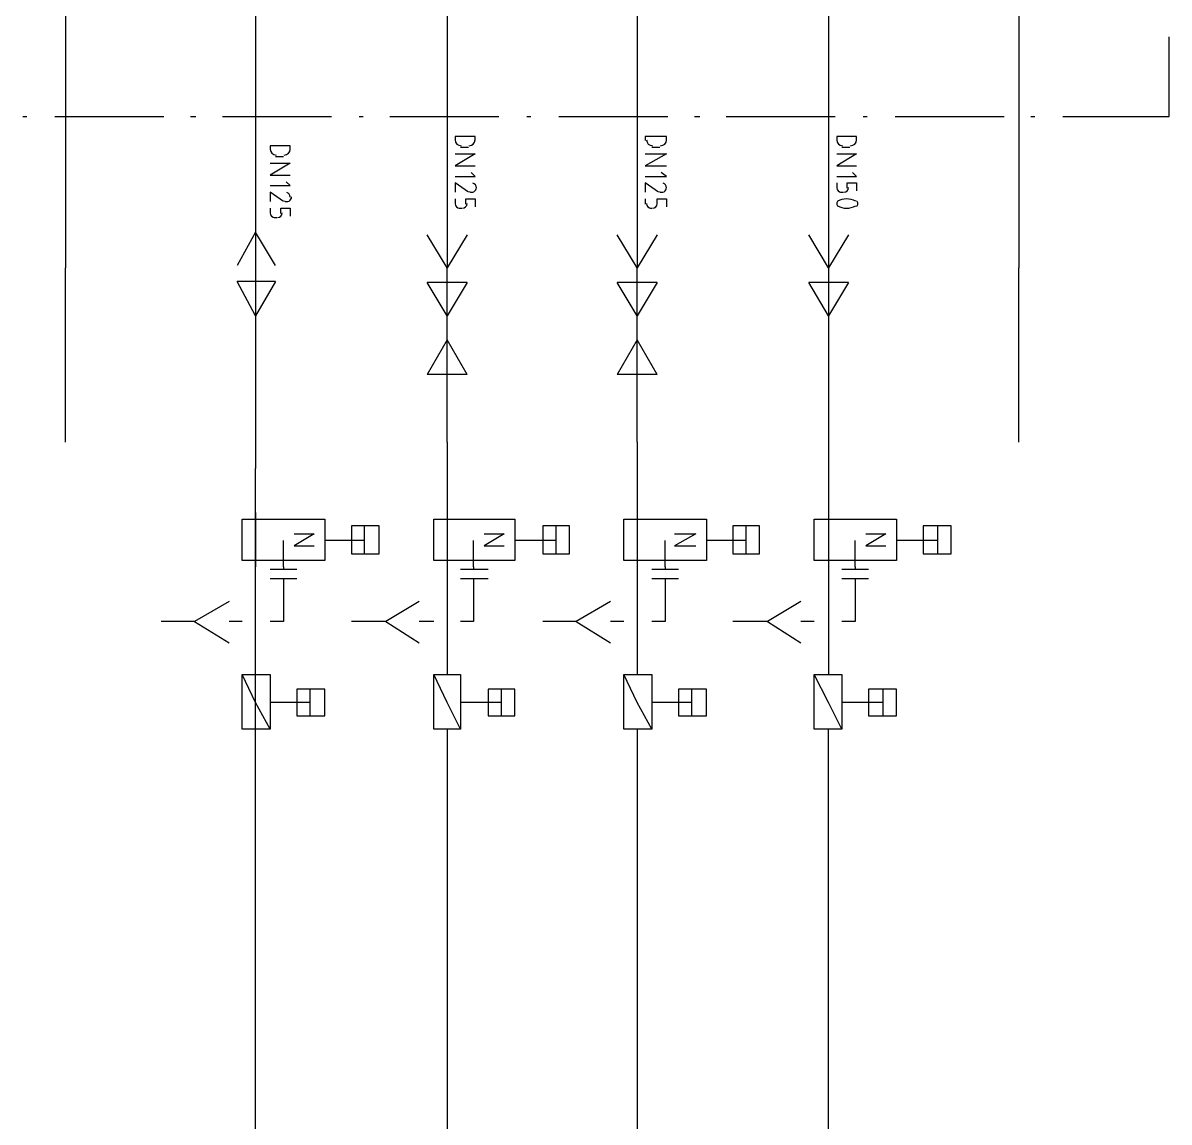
# Model space of a CAD drawing. Header units: millimetres. Extents: x 0 to 33.1, y 1.5 to 45.3.
# Drawn here: x 5.824 to 7.261, y 9.643 to 11.022 of the extents above; entities that cross this region are included whole.
import ezdxf

# ---------------------------------------------------------------- set-up
doc = ezdxf.new("R2010")
doc.units = ezdxf.units.MM
doc.header["$MEASUREMENT"] = 0
doc.layers.get('0').update_dxf_attribs({"linetype": 'CONTINUOUS'})

msp = doc.modelspace()

# ---------------------------------------------------------------- linework, layer by layer
at = {"color": 4, "linetype": 'Continuous'}
for p, q in [((5.87776, 11.2628), (5.87776, 10.9045)), ((7.07275, 11.2628), (7.07275, 10.9045)), ((5.87776, 10.9144), (5.87776, 10.7145)), ((7.07275, 10.9144), (7.07275, 10.7145)), ((5.87776, 10.4961), (5.87776, 10.7145)), ((7.07275, 10.4961), (7.07275, 10.7145))]:
    msp.add_line(p, q, dxfattribs=at)
at = {"color": 5, "linetype": 'Continuous'}
for p, q in [((6.1161, 11.1128), (6.1161, 10.9045)), ((6.1161, 10.9144), (6.1161, 10.4628)), ((6.1161, 7.77946), (6.1161, 10.4628))]:
    msp.add_line(p, q, dxfattribs=at)
at = {"color": 104, "linetype": 'Continuous'}
for p, q in [((6.35612, 11.1178), (6.35612, 10.9045)), ((6.35612, 10.4961), (6.35612, 10.2044)), ((6.35612, 10.1361), (6.35612, 7.52447))]:
    msp.add_line(p, q, dxfattribs=at)
at = {"color": 3, "linetype": 'Continuous'}
for p, q in [((6.59446, 11.1178), (6.59446, 10.9045)), ((6.59446, 10.4961), (6.59446, 10.2044)), ((6.59446, 10.1361), (6.59446, 7.29443))]:
    msp.add_line(p, q, dxfattribs=at)
at = {"color": 52, "linetype": 'Continuous'}
for p, q in [((6.83442, 11.1178), (6.83442, 10.9045)), ((6.83442, 10.9144), (6.83442, 10.2044)), ((6.83442, 7.06278), (6.83442, 10.1361))]:
    msp.add_line(p, q, dxfattribs=at)
at = {"color": 0, "linetype": 'Continuous'}
for p, q in [((7.26113, 10.9045), (7.26113, 11.0044)), ((5.82443, 10.9045), (5.82943, 10.9045)), ((5.86442, 10.9045), (6.00108, 10.9045)), ((6.03444, 10.9045), (6.04113, 10.9045)), ((6.07443, 10.9045), (6.2111, 10.9045)), ((6.2461, 10.9045), (6.25108, 10.9045)), ((6.28444, 10.9045), (6.42111, 10.9045)), ((6.45611, 10.9045), (6.4611, 10.9045)), ((6.4961, 10.9045), (6.63276, 10.9045)), ((6.66613, 10.9045), (6.67279, 10.9045)), ((6.70611, 10.9045), (6.84278, 10.9045)), ((6.87776, 10.9045), (6.88276, 10.9045)), ((6.91775, 10.9045), (7.05447, 10.9045)), ((7.08778, 10.9045), (7.09278, 10.9045)), ((7.12776, 10.9045), (7.26113, 10.9045)), ((6.3661, 10.8794), (6.3661, 10.8745)), ((6.39111, 10.8794), (6.3661, 10.8794)), ((6.39111, 10.8745), (6.39111, 10.8794)), ((6.60444, 10.8794), (6.60444, 10.8745)), ((6.63113, 10.8794), (6.60444, 10.8794)), ((6.63113, 10.8745), (6.63113, 10.8794)), ((6.84446, 10.8794), (6.84446, 10.8745)), ((6.86947, 10.8794), (6.84446, 10.8794)), ((6.86947, 10.8745), (6.86947, 10.8794)), ((6.13444, 10.8678), (6.13444, 10.8628)), ((6.15944, 10.8678), (6.13444, 10.8678)), ((6.15944, 10.8628), (6.15944, 10.8678)), ((6.37278, 10.8661), (6.38276, 10.8661)), ((6.61279, 10.8661), (6.62278, 10.8661)), ((6.85113, 10.8661), (6.86111, 10.8661)), ((6.14111, 10.8544), (6.1511, 10.8544)), ((6.3661, 10.8578), (6.39111, 10.8578)), ((6.39111, 10.8578), (6.3661, 10.8428)), ((6.60444, 10.8578), (6.63113, 10.8578)), ((6.63113, 10.8578), (6.60444, 10.8428)), ((6.84446, 10.8578), (6.86947, 10.8578)), ((6.86947, 10.8578), (6.84446, 10.8428)), ((6.13444, 10.8461), (6.15944, 10.8461)), ((6.15944, 10.8461), (6.13444, 10.8311)), ((6.3661, 10.8428), (6.39111, 10.8428)), ((6.39111, 10.8294), (6.38612, 10.8344)), ((6.60444, 10.8428), (6.63113, 10.8428)), ((6.63113, 10.8294), (6.62446, 10.8344)), ((6.84446, 10.8428), (6.86947, 10.8428)), ((6.86947, 10.8294), (6.86442, 10.8344)), ((6.13444, 10.8311), (6.15944, 10.8311)), ((6.15944, 10.8178), (6.15446, 10.8227)), ((6.3661, 10.8294), (6.39111, 10.8294)), ((6.38276, 10.8095), (6.3661, 10.8211)), ((6.3661, 10.8211), (6.3661, 10.8095)), ((6.60444, 10.8294), (6.63113, 10.8294)), ((6.6211, 10.8095), (6.60444, 10.8211)), ((6.60444, 10.8211), (6.60444, 10.8095)), ((6.84446, 10.8294), (6.86947, 10.8294)), ((6.84446, 10.8211), (6.84446, 10.8145)), ((6.85781, 10.8145), (6.85781, 10.8211)), ((6.85781, 10.8211), (6.86947, 10.8211)), ((6.86947, 10.8211), (6.86947, 10.8111)), ((6.13444, 10.8178), (6.15944, 10.8178)), ((6.1511, 10.7978), (6.13444, 10.8095)), ((6.13444, 10.8095), (6.13444, 10.7978)), ((6.84944, 10.8095), (6.85275, 10.8095)), ((6.3661, 10.8011), (6.3661, 10.7944)), ((6.37944, 10.7944), (6.37944, 10.8011)), ((6.37944, 10.8011), (6.39111, 10.8011)), ((6.39111, 10.8011), (6.39111, 10.7911)), ((6.60444, 10.8011), (6.60444, 10.7944)), ((6.61947, 10.7944), (6.61947, 10.8011)), ((6.61947, 10.8011), (6.63113, 10.8011)), ((6.63113, 10.8011), (6.63113, 10.7911)), ((6.13444, 10.7894), (6.13444, 10.7828)), ((6.13943, 10.7778), (6.14279, 10.7778)), ((6.14779, 10.7828), (6.14779, 10.7894)), ((6.14779, 10.7894), (6.15944, 10.7894)), ((6.15944, 10.7894), (6.15944, 10.7795)), ((6.3711, 10.7894), (6.37446, 10.7894)), ((6.61111, 10.7894), (6.61279, 10.7894)), ((6.1161, 10.7594), (6.09278, 10.7178)), ((6.14111, 10.7178), (6.1161, 10.7594)), ((6.35612, 10.7145), (6.33111, 10.7561)), ((6.38113, 10.7561), (6.35612, 10.7145)), ((6.59446, 10.7145), (6.56944, 10.7561)), ((6.61947, 10.7561), (6.59446, 10.7145)), ((6.83442, 10.7145), (6.80946, 10.7561)), ((6.85943, 10.7561), (6.83442, 10.7145)), ((6.1161, 10.6545), (6.09278, 10.6977)), ((6.14111, 10.6977), (6.09278, 10.6977)), ((6.14111, 10.6977), (6.1161, 10.6545)), ((6.35612, 10.6545), (6.33111, 10.6961)), ((6.38113, 10.6961), (6.33111, 10.6961)), ((6.38113, 10.6961), (6.35612, 10.6545)), ((6.59446, 10.6545), (6.56944, 10.6961)), ((6.61947, 10.6961), (6.56944, 10.6961)), ((6.61947, 10.6961), (6.59446, 10.6545)), ((6.83442, 10.6545), (6.80946, 10.6961)), ((6.85943, 10.6961), (6.80946, 10.6961)), ((6.85943, 10.6961), (6.83442, 10.6545)), ((6.35612, 10.6245), (6.33111, 10.5811)), ((6.38113, 10.5811), (6.35612, 10.6245)), ((6.59446, 10.6245), (6.56944, 10.5811)), ((6.61947, 10.5811), (6.59446, 10.6245)), ((6.38113, 10.5811), (6.33111, 10.5811)), ((6.61947, 10.5811), (6.56944, 10.5811)), ((6.1161, 10.4078), (6.1161, 10.3395)), ((6.35612, 10.4078), (6.35612, 10.3395)), ((6.59446, 10.4078), (6.59446, 10.3395)), ((6.83442, 10.4078), (6.83442, 10.3395)), ((6.09944, 10.3478), (6.09944, 10.3995)), ((6.09944, 10.3995), (6.20281, 10.3995)), ((6.20281, 10.3995), (6.20281, 10.3478)), ((6.27111, 10.3911), (6.23611, 10.3911)), ((6.23611, 10.3911), (6.23611, 10.3561)), ((6.25276, 10.3561), (6.25276, 10.3911)), ((6.27111, 10.3561), (6.27111, 10.3911)), ((6.33946, 10.3478), (6.33946, 10.3995)), ((6.33946, 10.3995), (6.44114, 10.3995)), ((6.44114, 10.3995), (6.44114, 10.3478)), ((6.50944, 10.3911), (6.47613, 10.3911)), ((6.47613, 10.3911), (6.47613, 10.3561)), ((6.49278, 10.3561), (6.49278, 10.3911)), ((6.50944, 10.3561), (6.50944, 10.3911)), ((6.57781, 10.3478), (6.57781, 10.3995)), ((6.57781, 10.3995), (6.6811, 10.3995)), ((6.6811, 10.3995), (6.6811, 10.3478)), ((6.74778, 10.3911), (6.71446, 10.3911)), ((6.71446, 10.3911), (6.71446, 10.3561)), ((6.73112, 10.3561), (6.73112, 10.3911)), ((6.74778, 10.3561), (6.74778, 10.3911)), ((6.81614, 10.3478), (6.81614, 10.3995)), ((6.81614, 10.3995), (6.91943, 10.3995)), ((6.91943, 10.3995), (6.91943, 10.3478)), ((6.98779, 10.3911), (6.95281, 10.3911)), ((6.95281, 10.3911), (6.95281, 10.3561)), ((6.97114, 10.3561), (6.97114, 10.3911)), ((6.98779, 10.3561), (6.98779, 10.3911)), ((6.16444, 10.3811), (6.18946, 10.3811)), ((6.18946, 10.3811), (6.16444, 10.3661)), ((6.40278, 10.3811), (6.42779, 10.3811)), ((6.42779, 10.3811), (6.40278, 10.3661)), ((6.64111, 10.3811), (6.66775, 10.3811)), ((6.66775, 10.3811), (6.64111, 10.3661)), ((6.88113, 10.3811), (6.90608, 10.3811)), ((6.90608, 10.3811), (6.88113, 10.3661)), ((6.1511, 10.3395), (6.1511, 10.3728)), ((6.16444, 10.3661), (6.18946, 10.3661)), ((6.25276, 10.3728), (6.20281, 10.3728)), ((6.38943, 10.3395), (6.38943, 10.3728)), ((6.40278, 10.3661), (6.42779, 10.3661)), ((6.49278, 10.3728), (6.44114, 10.3728)), ((6.62944, 10.3395), (6.62944, 10.3728)), ((6.64111, 10.3661), (6.66775, 10.3661)), ((6.73112, 10.3728), (6.6811, 10.3728)), ((6.86778, 10.3395), (6.86778, 10.3728)), ((6.88113, 10.3661), (6.90608, 10.3661)), ((6.97114, 10.3728), (6.91943, 10.3728)), ((6.20281, 10.3478), (6.09944, 10.3478)), ((6.23611, 10.3561), (6.27111, 10.3561)), ((6.44114, 10.3478), (6.33946, 10.3478)), ((6.47613, 10.3561), (6.50944, 10.3561)), ((6.6811, 10.3478), (6.57781, 10.3478)), ((6.71446, 10.3561), (6.74778, 10.3561)), ((6.91943, 10.3478), (6.81614, 10.3478)), ((6.95281, 10.3561), (6.98779, 10.3561)), ((6.16775, 10.3361), (6.13444, 10.3361)), ((6.40776, 10.3361), (6.37278, 10.3361)), ((6.64611, 10.3361), (6.61279, 10.3361)), ((6.88444, 10.3361), (6.85113, 10.3361)), ((6.16775, 10.3244), (6.13444, 10.3244)), ((6.40776, 10.3244), (6.37278, 10.3244)), ((6.64611, 10.3244), (6.61279, 10.3244)), ((6.88444, 10.3244), (6.85113, 10.3244)), ((6.08279, 10.2961), (6.03944, 10.2711)), ((6.32113, 10.2961), (6.27946, 10.2711)), ((6.56108, 10.2961), (6.51779, 10.2711)), ((6.79943, 10.2961), (6.75776, 10.2711)), ((6.03944, 10.2711), (5.99778, 10.2711)), ((6.03944, 10.2711), (6.08279, 10.2445)), ((6.27946, 10.2711), (6.23611, 10.2711)), ((6.27946, 10.2711), (6.32113, 10.2445)), ((6.51779, 10.2711), (6.47613, 10.2711)), ((6.51779, 10.2711), (6.56108, 10.2445)), ((6.75776, 10.2711), (6.71446, 10.2711)), ((6.75776, 10.2711), (6.79943, 10.2445)), ((6.1161, 10.1694), (6.09944, 10.2044)), ((6.09944, 10.1361), (6.09944, 10.2044)), ((6.09944, 10.2044), (6.13444, 10.2044)), ((6.13444, 10.2044), (6.13444, 10.1361)), ((6.35612, 10.1694), (6.33946, 10.2044)), ((6.33946, 10.1361), (6.33946, 10.2044)), ((6.33946, 10.2044), (6.37278, 10.2044)), ((6.37278, 10.2044), (6.37278, 10.1361)), ((6.59446, 10.1694), (6.57781, 10.2044)), ((6.57781, 10.1361), (6.57781, 10.2044)), ((6.57781, 10.2044), (6.61279, 10.2044)), ((6.61279, 10.2044), (6.61279, 10.1361)), ((6.83442, 10.1694), (6.81614, 10.2044)), ((6.81614, 10.1361), (6.81614, 10.2044)), ((6.81614, 10.2044), (6.85113, 10.2044)), ((6.85113, 10.2044), (6.85113, 10.1361)), ((6.20281, 10.1861), (6.16775, 10.1861)), ((6.16775, 10.1861), (6.16775, 10.1528)), ((6.18446, 10.1528), (6.18446, 10.1861)), ((6.20281, 10.1528), (6.20281, 10.1861)), ((6.44114, 10.1861), (6.40776, 10.1861)), ((6.40776, 10.1861), (6.40776, 10.1528)), ((6.42443, 10.1528), (6.42443, 10.1861)), ((6.44114, 10.1528), (6.44114, 10.1861)), ((6.6811, 10.1861), (6.64611, 10.1861)), ((6.64611, 10.1861), (6.64611, 10.1528)), ((6.66276, 10.1528), (6.66276, 10.1861)), ((6.6811, 10.1528), (6.6811, 10.1861)), ((6.91943, 10.1861), (6.88444, 10.1861)), ((6.88444, 10.1861), (6.88444, 10.1528)), ((6.90278, 10.1528), (6.90278, 10.1861)), ((6.91943, 10.1528), (6.91943, 10.1861)), ((6.13444, 10.1361), (6.1161, 10.1694)), ((6.18446, 10.1694), (6.13444, 10.1694)), ((6.37278, 10.1361), (6.35612, 10.1694)), ((6.42443, 10.1694), (6.37278, 10.1694)), ((6.61279, 10.1361), (6.59446, 10.1694)), ((6.66276, 10.1694), (6.61279, 10.1694)), ((6.85113, 10.1361), (6.83442, 10.1694)), ((6.90278, 10.1694), (6.85113, 10.1694)), ((6.16775, 10.1528), (6.20281, 10.1528)), ((6.40776, 10.1528), (6.44114, 10.1528)), ((6.64611, 10.1528), (6.6811, 10.1528)), ((6.88444, 10.1528), (6.91943, 10.1528)), ((6.13444, 10.1361), (6.09944, 10.1361)), ((6.37278, 10.1361), (6.33946, 10.1361)), ((6.61279, 10.1361), (6.57781, 10.1361)), ((6.85113, 10.1361), (6.81614, 10.1361))]:
    msp.add_line(p, q, dxfattribs=at)
at = {"color": 7, "linetype": 'Continuous'}
for p, q in [((6.35612, 10.9144), (6.35612, 10.7145)), ((6.59446, 10.9144), (6.59446, 10.7145)), ((6.83442, 10.9144), (6.83442, 10.7145)), ((6.35612, 10.4961), (6.35612, 10.7145)), ((6.59446, 10.4961), (6.59446, 10.7145)), ((6.1511, 10.3395), (6.1511, 10.3361)), ((6.38943, 10.3395), (6.38943, 10.3361)), ((6.62944, 10.3395), (6.62944, 10.3361)), ((6.86778, 10.3395), (6.86778, 10.3361)), ((6.1511, 10.3244), (6.1511, 10.2711)), ((6.38943, 10.3244), (6.38943, 10.2711)), ((6.62944, 10.3244), (6.62944, 10.2711)), ((6.86778, 10.3244), (6.86778, 10.2711)), ((6.09944, 10.2711), (6.08279, 10.2711)), ((6.1511, 10.2711), (6.13444, 10.2711)), ((6.33946, 10.2711), (6.32113, 10.2711)), ((6.38943, 10.2711), (6.37278, 10.2711)), ((6.57781, 10.2711), (6.56108, 10.2711)), ((6.62944, 10.2711), (6.61279, 10.2711)), ((6.81614, 10.2711), (6.79943, 10.2711)), ((6.86778, 10.2711), (6.85113, 10.2711))]:
    msp.add_line(p, q, dxfattribs=at)
at = {"color": 0, "linetype": 'Continuous'}
for points in [[(6.13444, 10.8636), (6.13444, 10.8595), (6.13781, 10.8561), (6.14193, 10.8561)], [(6.15196, 10.8561), (6.15608, 10.8561), (6.15944, 10.8595), (6.15944, 10.8636)], [(6.3661, 10.8753), (6.3661, 10.8712), (6.36947, 10.8678), (6.37358, 10.8678)], [(6.38363, 10.8678), (6.38775, 10.8678), (6.39111, 10.8712), (6.39111, 10.8753)], [(6.60612, 10.8753), (6.60612, 10.8712), (6.60949, 10.8678), (6.61361, 10.8678)], [(6.62358, 10.8678), (6.62776, 10.8678), (6.63113, 10.8712), (6.63113, 10.8753)], [(6.84446, 10.8753), (6.84446, 10.8712), (6.84782, 10.8678), (6.85194, 10.8678)], [(6.86193, 10.8678), (6.8661, 10.8678), (6.86947, 10.8712), (6.86947, 10.8753)], [(6.39279, 10.8152), (6.39279, 10.8179), (6.39106, 10.8202), (6.38851, 10.8209)], [(6.63113, 10.8152), (6.63113, 10.8179), (6.62939, 10.8202), (6.62685, 10.8209)], [(6.15944, 10.8035), (6.15944, 10.8062), (6.15771, 10.8085), (6.15517, 10.8092)], [(6.38385, 10.8103), (6.38564, 10.8092), (6.38792, 10.8091), (6.38981, 10.8102)], [(6.38981, 10.8102), (6.39165, 10.8112), (6.39279, 10.8132), (6.39279, 10.8153)], [(6.62218, 10.8103), (6.62397, 10.8092), (6.62625, 10.8091), (6.6281, 10.8102)], [(6.6281, 10.8102), (6.62999, 10.8112), (6.63113, 10.8132), (6.63113, 10.8153)], [(6.84446, 10.8153), (6.84446, 10.8121), (6.84706, 10.8095), (6.85026, 10.8095)], [(6.85363, 10.8095), (6.85682, 10.8095), (6.85943, 10.8121), (6.85943, 10.8153)], [(6.15218, 10.7987), (6.15397, 10.7975), (6.15625, 10.7975), (6.1581, 10.7985)], [(6.1581, 10.7985), (6.16, 10.7995), (6.16114, 10.8015), (6.16114, 10.8037)], [(6.3661, 10.7953), (6.3661, 10.792), (6.36871, 10.7894), (6.37196, 10.7894)], [(6.37528, 10.7894), (6.37847, 10.7894), (6.38113, 10.792), (6.38113, 10.7953)], [(6.60612, 10.7953), (6.60612, 10.792), (6.60872, 10.7894), (6.61193, 10.7894)], [(6.61361, 10.7894), (6.61681, 10.7894), (6.61947, 10.792), (6.61947, 10.7953)], [(6.84614, 10.7986), (6.84506, 10.7978), (6.84446, 10.7966), (6.84446, 10.7953)], [(6.84446, 10.7953), (6.84446, 10.7939), (6.84506, 10.7927), (6.84614, 10.7919)], [(6.86838, 10.7982), (6.86122, 10.8021), (6.85265, 10.8021), (6.84549, 10.7982)], [(6.84549, 10.7923), (6.85265, 10.7885), (6.86122, 10.7885), (6.86838, 10.7923)], [(6.8711, 10.7953), (6.8711, 10.7966), (6.8705, 10.7978), (6.86942, 10.7986)], [(6.86942, 10.7919), (6.8705, 10.7927), (6.8711, 10.7939), (6.8711, 10.7953)], [(6.13444, 10.7836), (6.13444, 10.7804), (6.13704, 10.7778), (6.14031, 10.7778)], [(6.14361, 10.7778), (6.14681, 10.7778), (6.14947, 10.7804), (6.14947, 10.7836)]]:
    msp.add_open_spline(points, degree=3, dxfattribs=at)

doc.saveas('drawing.dxf')
